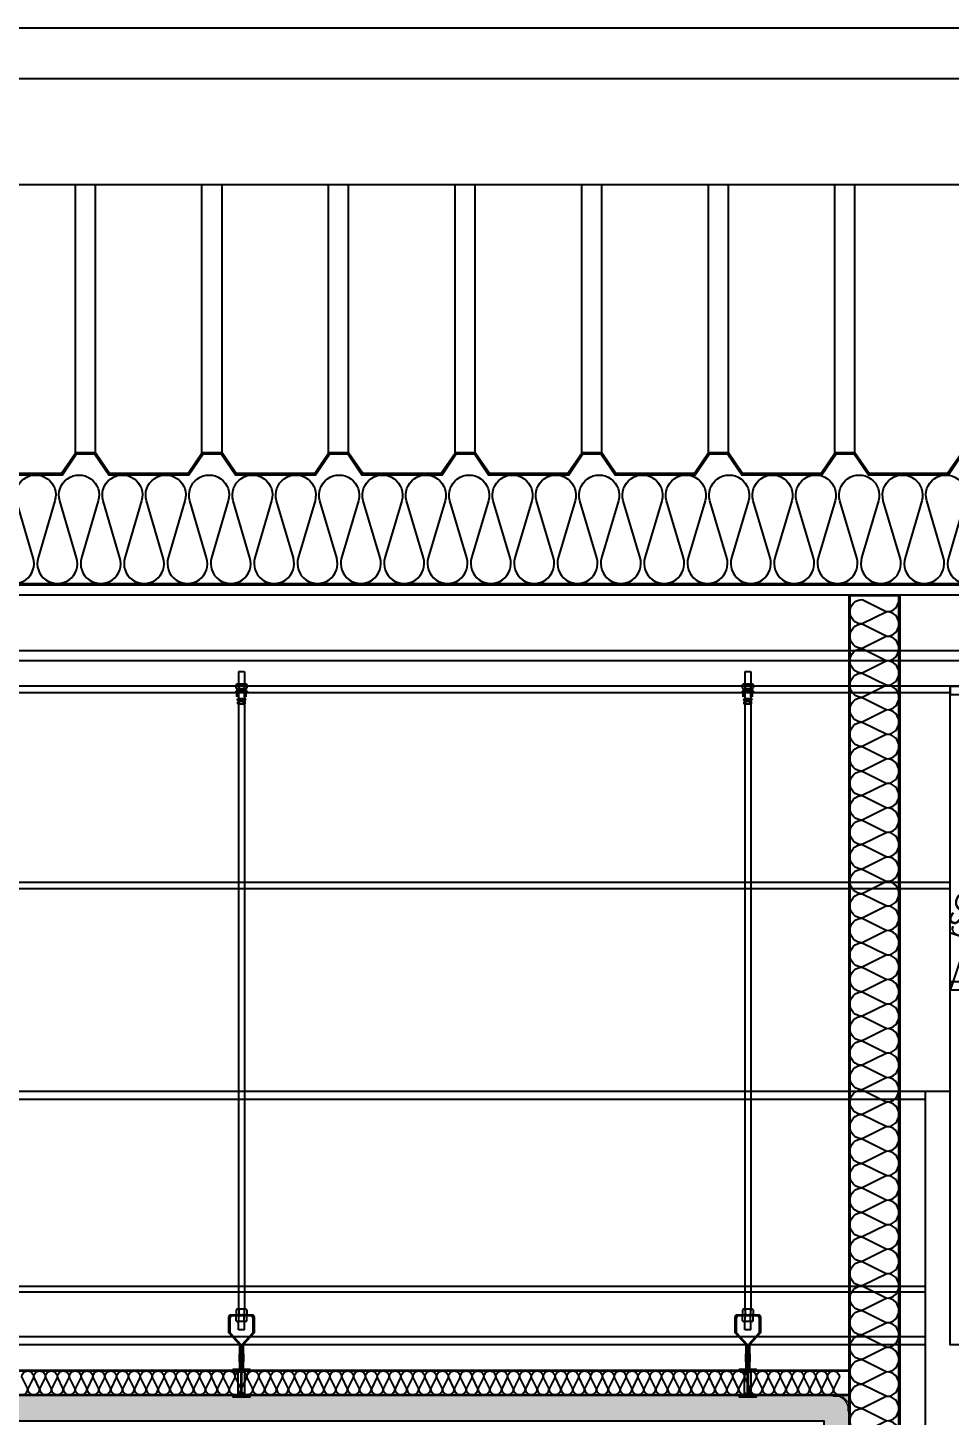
# Model space of a CAD drawing. Header units: millimetres. Extents: x 0 to 672800, y 0 to 118800.
# Drawn here: x 51328 to 53150, y 77354 to 80095 of the extents above; entities that cross this region are included whole.
import ezdxf
from ezdxf.enums import TextEntityAlignment as Align

# ---------------------------------------------------------------- set-up
doc = ezdxf.new("R2010")
doc.units = ezdxf.units.MM
doc.header["$LTSCALE"] = 200
doc.layers.get('DEFPOINTS').update_dxf_attribs({"color": 137})
for name, color, linetype in [('0-S-col', 4, 'Continuous'), ('09GIRDER', 2, 'Continuous'), ('7', 7, 'Continuous'), ('8', 8, 'Continuous'), ('AA-CEXM-SYST', 13, 'Continuous'), ('AA-WAXM-NORT', 4, 'Continuous'), ('AA-WAXM-SAND', 4, 'Continuous'), ('ELE-4', 4, 'Continuous'), ('ELE-8', 8, 'Continuous'), ('ELE-STL', 252, 'Continuous'), ('ELEV-3', 4, 'Continuous'), ('HAT-253', 253, 'Continuous'), ('HAT-INS', 252, 'Continuous'), ('Insul', 252, 'Continuous'), ('LADDER-6', 6, 'Continuous'), ('PANEL', 6, 'Continuous'), ('S-253', 252, 'Continuous'), ('SEC-PANEL', 6, 'Continuous')]:
    doc.layers.add(name, color=color, linetype=linetype)
doc.layers.add('1', color=1, linetype='Continuous', lineweight=5)
doc.styles.add('스타일1', font='malgun.ttf')

# ---------------------------------------------------------------- blocks, each defined once
blk = doc.blocks.new('*U313')
at = {"layer": 'HAT-INS'}
for points in [[(55, 0, 0.414214), (55.25, 0.25), (55, 0.75, -1), (55.5, 0.75), (55.25, 0.25, 0.414214), (55.5, 0)], [(55.5, 0, 0.414214), (55.75, 0.25), (55.5, 0.75, -1), (56, 0.75), (55.75, 0.25, 0.414214), (56, 0)], [(56, 0, 0.414214), (56.25, 0.25), (56, 0.75, -1), (56.5, 0.75), (56.25, 0.25, 0.414214), (56.5, 0)], [(56.5, 0, 0.414214), (56.75, 0.25), (56.5, 0.75, -1), (57, 0.75), (56.75, 0.25, 0.414214), (57, 0)], [(57, 0, 0.414214), (57.25, 0.25), (57, 0.75, -1), (57.5, 0.75), (57.25, 0.25, 0.414214), (57.5, 0)], [(57.5, 0, 0.414214), (57.75, 0.25), (57.5, 0.75, -1), (58, 0.75), (57.75, 0.25, 0.414214), (58, 0)], [(58, 0, 0.414214), (58.25, 0.25), (58, 0.75, -1), (58.5, 0.75), (58.25, 0.25, 0.414214), (58.5, 0)], [(58.5, 0, 0.414214), (58.75, 0.25), (58.5, 0.75, -1), (59, 0.75), (58.75, 0.25, 0.414214), (59, 0)], [(59, 0, 0.414214), (59.25, 0.25), (59, 0.75, -1), (59.5, 0.75), (59.25, 0.25, 0.414214), (59.5, 0)], [(59.5, 0, 0.414214), (59.75, 0.25), (59.5, 0.75, -1), (60, 0.75), (59.75, 0.25, 0.414214), (60, 0)], [(60, 0, 0.414214), (60.25, 0.25), (60, 0.75, -1), (60.5, 0.75), (60.25, 0.25, 0.414214), (60.5, 0)], [(60.5, 0, 0.414214), (60.75, 0.25), (60.5, 0.75, -1), (61, 0.75), (60.75, 0.25, 0.414214), (61, 0)], [(61, 0, 0.414214), (61.25, 0.25), (61, 0.75, -1), (61.5, 0.75), (61.25, 0.25, 0.414214), (61.5, 0)], [(61.5, 0, 0.414214), (61.75, 0.25), (61.5, 0.75, -1), (62, 0.75), (61.75, 0.25, 0.414214), (62, 0)], [(62, 0, 0.414214), (62.25, 0.25), (62, 0.75, -1), (62.5, 0.75), (62.25, 0.25, 0.414214), (62.5, 0)], [(62.5, 0, 0.414214), (62.75, 0.25), (62.5, 0.75, -1), (63, 0.75), (62.75, 0.25, 0.414214), (63, 0)], [(63, 0, 0.414214), (63.25, 0.25), (63, 0.75, -1), (63.5, 0.75), (63.25, 0.25, 0.414214), (63.5, 0)], [(63.5, 0, 0.414214), (63.75, 0.25), (63.5, 0.75, -1), (64, 0.75), (63.75, 0.25, 0.414214), (64, 0)], [(64, 0, 0.414214), (64.25, 0.25), (64, 0.75, -1), (64.5, 0.75), (64.25, 0.25, 0.414214), (64.5, 0)], [(64.5, 0, 0.414214), (64.75, 0.25), (64.5, 0.75, -1), (65, 0.75), (64.75, 0.25, 0.414214), (65, 0)], [(65, 0, 0.414214), (65.25, 0.25), (65, 0.75, -1), (65.5, 0.75), (65.25, 0.25, 0.414214), (65.5, 0)], [(65.5, 0, 0.414214), (65.75, 0.25), (65.5, 0.75, -1), (66, 0.75), (65.75, 0.25, 0.414214), (66, 0)], [(66, 0, 0.414214), (66.25, 0.25), (66, 0.75, -1), (66.5, 0.75), (66.25, 0.25, 0.414214), (66.5, 0)], [(66.5, 0, 0.414214), (66.75, 0.25), (66.5, 0.75, -1), (67, 0.75), (66.75, 0.25, 0.414214), (67, 0)], [(67, 0, 0.414214), (67.25, 0.25), (67, 0.75, -1), (67.5, 0.75), (67.25, 0.25, 0.414214), (67.5, 0)], [(67.5, 0, 0.414214), (67.75, 0.25), (67.5, 0.75, -1), (68, 0.75), (67.75, 0.25, 0.414214), (68, 0)], [(68, 0, 0.414214), (68.25, 0.25), (68, 0.75, -1), (68.5, 0.75), (68.25, 0.25, 0.414214), (68.5, 0)], [(68.5, 0, 0.414214), (68.75, 0.25), (68.5, 0.75, -1), (69, 0.75), (68.75, 0.25, 0.414214), (69, 0)], [(69, 0, 0.414214), (69.25, 0.25), (69, 0.75, -1), (69.5, 0.75), (69.25, 0.25, 0.414214), (69.5, 0)], [(69.5, 0, 0.414214), (69.75, 0.25), (69.5, 0.75, -1), (70, 0.75), (69.75, 0.25, 0.414214), (70, 0)], [(70, 0, 0.414214), (70.25, 0.25), (70, 0.75, -1), (70.5, 0.75), (70.25, 0.25, 0.414214), (70.5, 0)], [(70.5, 0, 0.414214), (70.75, 0.25), (70.5, 0.75, -1), (71, 0.75), (70.75, 0.25, 0.414214), (71, 0)], [(71, 0, 0.414214), (71.25, 0.25), (71, 0.75, -1), (71.5, 0.75), (71.25, 0.25, 0.414214), (71.5, 0)], [(71.5, 0, 0.414214), (71.75, 0.25), (71.5, 0.75, -1), (72, 0.75), (71.75, 0.25, 0.414214), (72, 0)]]:
    blk.add_lwpolyline(points, format="xyb", dxfattribs=at)
blk = doc.blocks.new('*U312')
at = {"layer": 'HAT-INS'}
for points in [[(221.5, 0, 0.414214), (221.75, 0.25), (221.5, 0.75, -1), (222, 0.75), (221.75, 0.25, 0.414214), (222, 0)], [(222, 0, 0.414214), (222.25, 0.25), (222, 0.75, -1), (222.5, 0.75), (222.25, 0.25, 0.414214), (222.5, 0)], [(222.5, 0, 0.414214), (222.75, 0.25), (222.5, 0.75, -1), (223, 0.75), (222.75, 0.25, 0.414214), (223, 0)], [(223, 0, 0.414214), (223.25, 0.25), (223, 0.75, -1), (223.5, 0.75), (223.25, 0.25, 0.414214), (223.5, 0)], [(223.5, 0, 0.414214), (223.75, 0.25), (223.5, 0.75, -1), (224, 0.75), (223.75, 0.25, 0.414214), (224, 0)], [(224, 0, 0.414214), (224.25, 0.25), (224, 0.75, -1), (224.5, 0.75), (224.25, 0.25, 0.414214), (224.5, 0)], [(224.5, 0, 0.414214), (224.75, 0.25), (224.5, 0.75, -1), (225, 0.75), (224.75, 0.25, 0.414214), (225, 0)], [(225, 0, 0.414214), (225.25, 0.25), (225, 0.75, -1), (225.5, 0.75), (225.25, 0.25, 0.414214), (225.5, 0)], [(225.5, 0, 0.414214), (225.75, 0.25), (225.5, 0.75, -1), (226, 0.75), (225.75, 0.25, 0.414214), (226, 0)], [(226, 0, 0.414214), (226.25, 0.25), (226, 0.75, -1), (226.5, 0.75), (226.25, 0.25, 0.414214), (226.5, 0)], [(226.5, 0, 0.414214), (226.75, 0.25), (226.5, 0.75, -1), (227, 0.75), (226.75, 0.25, 0.414214), (227, 0)], [(227, 0, 0.414214), (227.25, 0.25), (227, 0.75, -1), (227.5, 0.75), (227.25, 0.25, 0.414214), (227.5, 0)], [(227.5, 0, 0.414214), (227.75, 0.25), (227.5, 0.75, -1), (228, 0.75), (227.75, 0.25, 0.414214), (228, 0)], [(228, 0, 0.414214), (228.25, 0.25), (228, 0.75, -1), (228.5, 0.75), (228.25, 0.25, 0.414214), (228.5, 0)], [(228.5, 0, 0.414214), (228.75, 0.25), (228.5, 0.75, -1), (229, 0.75), (228.75, 0.25, 0.414214), (229, 0)], [(229, 0, 0.414214), (229.25, 0.25), (229, 0.75, -1), (229.5, 0.75), (229.25, 0.25, 0.414214), (229.5, 0)], [(229.5, 0, 0.414214), (229.75, 0.25), (229.5, 0.75, -1), (230, 0.75), (229.75, 0.25, 0.414214), (230, 0)], [(230, 0, 0.414214), (230.25, 0.25), (230, 0.75, -1), (230.5, 0.75), (230.25, 0.25, 0.414214), (230.5, 0)], [(230.5, 0, 0.414214), (230.75, 0.25), (230.5, 0.75, -1), (231, 0.75), (230.75, 0.25, 0.414214), (231, 0)], [(231, 0, 0.414214), (231.25, 0.25), (231, 0.75, -1), (231.5, 0.75), (231.25, 0.25, 0.414214), (231.5, 0)], [(231.5, 0, 0.414214), (231.75, 0.25), (231.5, 0.75, -1), (232, 0.75), (231.75, 0.25, 0.414214), (232, 0)], [(232, 0, 0.414214), (232.25, 0.25), (232, 0.75, -1), (232.5, 0.75), (232.25, 0.25, 0.414214), (232.5, 0)], [(232.5, 0, 0.414214), (232.75, 0.25), (232.5, 0.75, -1), (233, 0.75), (232.75, 0.25, 0.414214), (233, 0)], [(233, 0, 0.414214), (233.25, 0.25), (233, 0.75, -1), (233.5, 0.75), (233.25, 0.25, 0.414214), (233.5, 0)], [(233.5, 0, 0.414214), (233.75, 0.25), (233.5, 0.75, -1), (234, 0.75), (233.75, 0.25, 0.414214), (234, 0)], [(234, 0, 0.414214), (234.25, 0.25), (234, 0.75, -1), (234.5, 0.75), (234.25, 0.25, 0.414214), (234.5, 0)], [(234.5, 0, 0.414214), (234.75, 0.25), (234.5, 0.75, -1), (235, 0.75), (234.75, 0.25, 0.414214), (235, 0)], [(235, 0, 0.414214), (235.25, 0.25), (235, 0.75, -1), (235.5, 0.75), (235.25, 0.25, 0.414214), (235.5, 0)], [(235.5, 0, 0.414214), (235.75, 0.25), (235.5, 0.75, -1), (236, 0.75), (235.75, 0.25, 0.414214), (236, 0)], [(236, 0, 0.414214), (236.25, 0.25), (236, 0.75, -1), (236.5, 0.75), (236.25, 0.25, 0.414214), (236.5, 0)], [(236.5, 0, 0.414214), (236.75, 0.25), (236.5, 0.75, -1), (237, 0.75), (236.75, 0.25, 0.414214), (237, 0)], [(237, 0, 0.414214), (237.25, 0.25), (237, 0.75, -1), (237.5, 0.75), (237.25, 0.25, 0.414214), (237.5, 0)], [(237.5, 0, 0.414214), (237.75, 0.25), (237.5, 0.75, -1), (238, 0.75), (237.75, 0.25, 0.414214), (238, 0)], [(238, 0, 0.414214), (238.25, 0.25), (238, 0.75, -1), (238.5, 0.75), (238.25, 0.25, 0.414214), (238.5, 0)], [(238.5, 0, 0.414214), (238.75, 0.25), (238.5, 0.75, -1), (239, 0.75), (238.75, 0.25, 0.414214), (239, 0)], [(239, 0, 0.414214), (239.25, 0.25), (239, 0.75, -1), (239.5, 0.75), (239.25, 0.25, 0.414214), (239.5, 0)], [(239.5, 0, 0.414214), (239.75, 0.25), (239.5, 0.75, -1), (240, 0.75), (239.75, 0.25, 0.414214), (240, 0)], [(240, 0, 0.414214), (240.25, 0.25), (240, 0.75, -1), (240.5, 0.75), (240.25, 0.25, 0.414214), (240.5, 0)], [(240.5, 0, 0.414214), (240.75, 0.25), (240.5, 0.75, -1), (241, 0.75), (240.75, 0.25, 0.414214), (241, 0)], [(241, 0, 0.414214), (241.25, 0.25), (241, 0.75, -1), (241.5, 0.75), (241.25, 0.25, 0.414214), (241.5, 0)], [(241.5, 0, 0.414214), (241.75, 0.25), (241.5, 0.75, -1), (242, 0.75), (241.75, 0.25, 0.414214), (242, 0)], [(242, 0, 0.414214), (242.25, 0.25), (242, 0.75, -1), (242.5, 0.75), (242.25, 0.25, 0.414214), (242.5, 0)], [(242.5, 0, 0.414214), (242.75, 0.25), (242.5, 0.75, -1), (243, 0.75), (242.75, 0.25, 0.414214), (243, 0)], [(243, 0, 0.414214), (243.25, 0.25), (243, 0.75, -1), (243.5, 0.75), (243.25, 0.25, 0.414214), (243.5, 0)], [(243.5, 0, 0.414214), (243.75, 0.25), (243.5, 0.75, -1), (244, 0.75), (243.75, 0.25, 0.414214), (244, 0)], [(244, 0, 0.414214), (244.25, 0.25), (244, 0.75, -1), (244.5, 0.75), (244.25, 0.25, 0.414214), (244.5, 0)], [(244.5, 0, 0.414214), (244.75, 0.25), (244.5, 0.75, -1), (245, 0.75), (244.75, 0.25, 0.414214), (245, 0)], [(245, 0, 0.414214), (245.25, 0.25), (245, 0.75, -1), (245.5, 0.75), (245.25, 0.25, 0.414214), (245.5, 0)], [(245.5, 0, 0.414214), (245.75, 0.25), (245.5, 0.75, -1), (246, 0.75), (245.75, 0.25, 0.414214), (246, 0)], [(246, 0, 0.414214), (246.25, 0.25), (246, 0.75, -1), (246.5, 0.75), (246.25, 0.25, 0.414214), (246.5, 0)], [(246.5, 0, 0.414214), (246.75, 0.25), (246.5, 0.75, -1), (247, 0.75), (246.75, 0.25, 0.414214), (247, 0)], [(247, 0, 0.414214), (247.25, 0.25), (247, 0.75, -1), (247.5, 0.75), (247.25, 0.25, 0.414214), (247.5, 0)], [(247.5, 0, 0.414214), (247.75, 0.25), (247.5, 0.75, -1), (248, 0.75), (247.75, 0.25, 0.414214), (248, 0)], [(248, 0, 0.414214), (248.25, 0.25), (248, 0.75, -1), (248.5, 0.75), (248.25, 0.25, 0.414214), (248.5, 0)], [(248.5, 0, 0.414214), (248.75, 0.25), (248.5, 0.75, -1), (249, 0.75), (248.75, 0.25, 0.414214), (249, 0)], [(249, 0, 0.414214), (249.25, 0.25), (249, 0.75, -1), (249.5, 0.75), (249.25, 0.25, 0.414214), (249.5, 0)], [(249.5, 0, 0.414214), (249.75, 0.25), (249.5, 0.75, -1), (250, 0.75), (249.75, 0.25, 0.414214), (250, 0)], [(250, 0, 0.414214), (250.25, 0.25), (250, 0.75, -1), (250.5, 0.75), (250.25, 0.25, 0.414214), (250.5, 0)], [(250.5, 0, 0.414214), (250.75, 0.25), (250.5, 0.75, -1), (251, 0.75), (250.75, 0.25, 0.414214), (251, 0)], [(251, 0, 0.414214), (251.25, 0.25), (251, 0.75, -1), (251.5, 0.75), (251.25, 0.25, 0.414214), (251.5, 0)], [(251.5, 0, 0.414214), (251.75, 0.25), (251.5, 0.75, -1), (252, 0.75), (251.75, 0.25, 0.414214), (252, 0)], [(252, 0, 0.414214), (252.25, 0.25), (252, 0.75, -1), (252.5, 0.75), (252.25, 0.25, 0.414214), (252.5, 0)], [(252.5, 0, 0.414214), (252.75, 0.25), (252.5, 0.75, -1), (253, 0.75), (252.75, 0.25, 0.414214), (253, 0)], [(253, 0, 0.414214), (253.25, 0.25), (253, 0.75, -1), (253.5, 0.75), (253.25, 0.25, 0.414214), (253.5, 0)], [(253.5, 0, 0.414214), (253.75, 0.25), (253.5, 0.75, -1), (254, 0.75), (253.75, 0.25, 0.414214), (254, 0)], [(254, 0, 0.414214), (254.25, 0.25), (254, 0.75, -1), (254.5, 0.75), (254.25, 0.25, 0.414214), (254.5, 0)], [(254.5, 0, 0.414214), (254.75, 0.25), (254.5, 0.75, -1), (255, 0.75), (254.75, 0.25, 0.414214), (255, 0)], [(255, 0, 0.414214), (255.25, 0.25), (255, 0.75, -1), (255.5, 0.75), (255.25, 0.25, 0.414214), (255.5, 0)], [(255.5, 0, 0.414214), (255.75, 0.25), (255.5, 0.75, -1), (256, 0.75), (255.75, 0.25, 0.414214), (256, 0)]]:
    blk.add_lwpolyline(points, format="xyb", dxfattribs=at)
blk = doc.blocks.new('STUD-A1')
at = {"layer": 'ELE-8'}
for p, q in [((4834.7, 150), (54635.1, 150)), ((4834.7, 0), (54635.1, 0))]:
    blk.add_line(p, q, dxfattribs=at)
at = {"layer": 'ELE-8', "color": 251}
for p, q in [((4834.7, 130), (54629.7, 130)), ((4834.7, 20), (54629.7, 20))]:
    blk.add_line(p, q, dxfattribs=at)
blk = doc.blocks.new('PANEL-ES')
at = {"layer": '8'}
for p, q in [((10000, 0), (10000, 529)), ((10039.6, 0), (10039.6, 529)), ((10250, 0), (10250, 529)), ((10289.6, 0), (10289.6, 529)), ((10500, 0), (10500, 529)), ((10539.6, 0), (10539.6, 529)), ((10750, 0), (10750, 529)), ((10789.6, 0), (10789.6, 529)), ((11000, 0), (11000, 529)), ((11039.6, 0), (11039.6, 529)), ((11250, 0), (11250, 529)), ((11289.6, 0), (11289.6, 529)), ((11500, 0), (11500, 529)), ((11539.6, 0), (11539.6, 529))]:
    blk.add_line(p, q, dxfattribs=at)
blk = doc.blocks.new('sefa ws')
at = {"layer": 'Insul'}
blk.add_lwpolyline([(31525.4, 45001.1, 1.337394), (31601.4, 45001.1), (31568.2, 45113.6, -1.337394), (31644.2, 45113.6), (31611, 45001.1, 1.337394), (31687, 45001.1), (31653.8, 45113.6, -1.337394), (31729.8, 45113.6), (31696.6, 45001.1, 1.337394), (31772.6, 45001.1), (31739.4, 45113.6, -1.337394), (31815.4, 45113.6), (31782.2, 45001.1, 1.337394), (31858.2, 45001.1), (31825, 45113.6, -1.337394), (31901, 45113.6), (31867.8, 45001.1, 1.337394), (31943.8, 45001.1), (31910.6, 45113.6, -1.337394), (31986.6, 45113.6), (31953.4, 45001.1, 1.337394), (32029.4, 45001.1), (31996.2, 45113.6, -1.337394), (32072.2, 45113.6), (32039, 45001.1, 1.337394), (32115, 45001.1), (32081.8, 45113.6, -1.337394), (32157.8, 45113.6), (32124.6, 45001.1, 1.337394), (32200.6, 45001.1), (32167.4, 45113.6, -1.337394), (32243.4, 45113.6), (32210.2, 45001.1, 1.337394), (32286.2, 45001.1), (32253, 45113.6, -1.337394), (32329, 45113.6), (32295.8, 45001.1, 1.337394), (32371.8, 45001.1), (32338.6, 45113.6, -1.337394), (32414.6, 45113.6), (32381.4, 45001.1, 1.337394), (32457.4, 45001.1), (32424.2, 45113.6, -1.337394), (32500.2, 45113.6), (32467, 45001.1, 1.337394), (32543, 45001.1), (32509.8, 45113.6, -1.337394), (32585.8, 45113.6), (32552.6, 45001.1, 1.337394), (32628.6, 45001.1), (32595.4, 45113.6, -1.337394), (32671.4, 45113.6), (32638.2, 45001.1, 1.337394), (32714.2, 45001.1), (32681, 45113.6, -1.337394), (32757, 45113.6), (32723.8, 45001.1, 1.337394), (32799.8, 45001.1), (32766.6, 45113.6, -1.337394), (32842.6, 45113.6), (32809.4, 45001.1, 1.337394), (32885.4, 45001.1), (32852.2, 45113.6, -1.337394), (32928.2, 45113.6), (32895, 45001.1, 1.337394), (32971, 45001.1), (32937.8, 45113.6, -1.337394), (33013.8, 45113.6), (32980.6, 45001.1, 1.337394), (33056.6, 45001.1), (33023.4, 45113.6, -1.337394), (33099.4, 45113.6), (33066.2, 45001.1, 1.337394), (33142.2, 45001.1), (33109, 45113.6, -1.337394), (33185, 45113.6), (33151.8, 45001.1, 1.337394), (33227.8, 45001.1), (33194.6, 45113.6, -1.337394), (33270.6, 45113.6), (33237.4, 45001.1, 1.337394), (33313.4, 45001.1), (33280.2, 45113.6, -1.337394), (33356.2, 45113.6), (33323, 45001.1, 1.337394), (33399, 45001.1), (33365.8, 45113.6, -1.337394), (33441.8, 45113.6), (33408.6, 45001.1, 1.337394), (33484.6, 45001.1)], format="xyb", dxfattribs=at)
at = {"layer": 'SEC-PANEL'}
for p, q in [((21562.3, 44950.4), (71212.6, 44950.4)), ((21562.3, 44947.4), (71212.6, 44947.4))]:
    blk.add_line(p, q, dxfattribs=at)
for points in [[(33435.2, 45208.4), (33407.2, 45167.4), (33252.2, 45167.4), (33224.2, 45208.4), (33185.2, 45208.4), (33157.2, 45167.4), (33002.2, 45167.4), (32974.2, 45208.4), (32935.2, 45208.4), (32907.2, 45167.4), (32752.2, 45167.4), (32724.2, 45208.4), (32685.2, 45208.4), (32657.2, 45167.4), (32502.2, 45167.4), (32474.2, 45208.4), (32435.2, 45208.4), (32407.2, 45167.4), (32252.2, 45167.4), (32224.2, 45208.4), (32185.2, 45208.4), (32157.2, 45167.4), (32002.2, 45167.4), (31974.2, 45208.4), (31935.2, 45208.4), (31907.2, 45167.4), (31752.2, 45167.4), (31724.2, 45208.4), (31685.2, 45208.4), (31657.2, 45167.4), (31502.2, 45167.4)], [(33436.8, 45205.4), (33408.8, 45164.4), (33250.6, 45164.4), (33222.6, 45205.4), (33186.8, 45205.4), (33158.8, 45164.4), (33000.6, 45164.4), (32972.6, 45205.4), (32936.8, 45205.4), (32908.8, 45164.4), (32750.6, 45164.4), (32722.6, 45205.4), (32686.8, 45205.4), (32658.8, 45164.4), (32500.6, 45164.4), (32472.6, 45205.4), (32436.8, 45205.4), (32408.8, 45164.4), (32250.6, 45164.4), (32222.6, 45205.4), (32186.8, 45205.4), (32158.8, 45164.4), (32000.6, 45164.4), (31972.6, 45205.4), (31936.8, 45205.4), (31908.8, 45164.4), (31750.6, 45164.4), (31722.6, 45205.4), (31686.8, 45205.4), (31658.8, 45164.4), (31500.6, 45164.4)]]:
    blk.add_lwpolyline(points, dxfattribs=at)
blk = doc.blocks.new('AL2')
at = {"layer": '1'}
blk.add_lwpolyline([(-5.8, 52.5), (-5.8, 39.2, -0.150786), (-17.6, 17.6, -0.150786), (-39.2, 5.8), (-52.5, 5.8, 0.414214), (-55.8, 2.5), (-27.9, 2.5), (-2.5, 27.9), (-2.5, 55.8, 0.414214)], format="xyb", close=True, dxfattribs=at)
blk = doc.blocks.new('SG-rSG11A')
at = {"layer": '09GIRDER', "flags": 128}
blk.add_lwpolyline([(-100, -600), (-100, -583), (-27.5, -583, 0.414214), (-5.5, -561), (-5.5, -39, 0.414214), (-27.5, -17), (-100, -17), (-100, 0), (100, 0), (100, -17), (27.5, -17, 0.414214), (5.5, -39), (5.5, -561, 0.414214), (27.5, -583), (100, -583), (100, -600)], format="xyb", close=True, dxfattribs=at)
at = {"layer": 'DEFPOINTS'}
blk.add_line((-100, -600), (100, 0), dxfattribs=at)
at = {"layer": 'DEFPOINTS', "style": '스타일1'}
for s, height, p in [('H-600X200X11X17', 30, (29.7, -320.8)), ('rSG11A', 40, (-64.7, -409.9, 0))]:
    blk.add_text(s, height=height, rotation=71.5651, dxfattribs=at).set_placement(p, align=Align.MIDDLE_CENTER)

msp = doc.modelspace()

# ---------------------------------------------------------------- hatches: boundary and pattern name
at = {"layer": 'HAT-253'}
h = msp.add_hatch(dxfattribs=at)
h.set_pattern_fill('ANSI38', color=256, scale=5)
h.set_pattern_definition([(45, (3e-10, -34803.98), (-11.2253202, 11.2253202), []), (135, (3e-10, -34803.98), (-33.6759605, 11.2253202), [39.6875, -23.8125])])
h.paths.add_polyline_path([(40950, 71994.9), (41000, 71994.9), (41000, 77344.9), (52900, 77344.9), (52900, 71994.9), (52950, 71994.9), (52950, 77394.9), (40950, 77394.9)])

# ---------------------------------------------------------------- linework, layer by layer
at = {"layer": '0-S-col', "color": 8}
msp.add_lwpolyline([(53149.5, 77994.9), (53100, 77994.9), (53100, 71994.9), (53400, 71994.9), (53400, 77994.9), (53350.5, 77994.9)], dxfattribs=at)
at = {"layer": '7'}
msp.add_line((90815, 79784.9), (41350, 79784.9), dxfattribs=at)
at = {"layer": '8'}
for p, q in [((40785, 80094.9), (90885, 80094.9)), ((41395, 79994.9), (90815, 79994.9))]:
    msp.add_line(p, q, dxfattribs=at)
at = {"layer": 'AA-CEXM-SYST'}
for p, q in [((51744.6, 78824.3), (51744, 78823.7)), ((51744, 78823.7), (51744, 77562.9)), ((51744, 78823.7), (51744, 78799.7)), ((51744.6, 78824.3), (51755.4, 78824.3)), ((51755.4, 78824.3), (51756, 78823.7)), ((51756, 78823.7), (51756, 77562.9)), ((51756, 78823.7), (51756, 78799.7)), ((52744.6, 78824.3), (52744, 78823.7)), ((52744, 78823.7), (52744, 77562.9)), ((52744, 78823.7), (52744, 78799.7)), ((52744.6, 78824.3), (52755.4, 78824.3)), ((52755.4, 78824.3), (52756, 78823.7)), ((52756, 78823.7), (52756, 77562.9)), ((52756, 78823.7), (52756, 78799.7)), ((51761.3, 78785.4), (51738.8, 78785.4)), ((51738.8, 78785.4), (51738.8, 78784.3)), ((51761.3, 78784.3), (51738.8, 78784.3)), ((51741.4, 78799.7), (51739.6, 78798.7)), ((51739.6, 78791), (51739.6, 78798.7)), ((51741.4, 78789.9), (51739.6, 78791)), ((51740.6, 78788.8), (51750, 78789.9)), ((51740.6, 78786.6), (51759.4, 78788.8)), ((51740.6, 78788.8), (51740.6, 78786.6)), ((51750, 78786.6), (51740.6, 78786.6)), ((51741, 78774.4), (51741, 78784.3)), ((51741.4, 78799.7), (51758.6, 78799.7)), ((51758.6, 78789.9), (51741.4, 78789.9)), ((51743, 78799.7), (51744.8, 78798.7)), ((51743, 78789.9), (51744.8, 78791)), ((51744, 78774.4), (51744, 78784.3)), ((51746.5, 78799.7), (51744.8, 78798.7)), ((51744.8, 78798.7), (51744.8, 78791)), ((51746.5, 78789.9), (51744.8, 78791)), ((51750, 78789.9), (51750, 78785.4)), ((51759.4, 78788.8), (51750, 78788.8)), ((51759.4, 78786.6), (51750, 78785.4)), ((51753.5, 78799.7), (51755.3, 78798.7)), ((51753.5, 78789.9), (51755.3, 78791)), ((51757, 78799.7), (51755.3, 78798.7)), ((51755.3, 78798.7), (51755.3, 78791)), ((51757, 78789.9), (51755.3, 78791)), ((51756, 78774.4), (51756, 78784.3)), ((51758.6, 78799.7), (51760.4, 78798.7)), ((51758.6, 78789.9), (51760.4, 78791)), ((51759, 78774.4), (51759, 78784.3)), ((51759.4, 78788.8), (51759.4, 78786.6)), ((51760.4, 78798.7), (51760.4, 78791)), ((51761.3, 78785.4), (51761.3, 78784.3)), ((52761.3, 78785.4), (52738.8, 78785.4)), ((52738.8, 78785.4), (52738.8, 78784.3)), ((52761.3, 78784.3), (52738.8, 78784.3)), ((52741.4, 78799.7), (52739.6, 78798.7)), ((52739.6, 78791), (52739.6, 78798.7)), ((52741.4, 78789.9), (52739.6, 78791)), ((52740.6, 78788.8), (52750, 78789.9)), ((52740.6, 78786.6), (52759.4, 78788.8)), ((52740.6, 78788.8), (52740.6, 78786.6)), ((52750, 78786.6), (52740.6, 78786.6)), ((52741, 78774.4), (52741, 78784.3)), ((52741.4, 78799.7), (52758.6, 78799.7)), ((52758.6, 78789.9), (52741.4, 78789.9)), ((52743, 78799.7), (52744.8, 78798.7)), ((52743, 78789.9), (52744.8, 78791)), ((52744, 78774.4), (52744, 78784.3)), ((52746.5, 78799.7), (52744.8, 78798.7)), ((52744.8, 78798.7), (52744.8, 78791)), ((52746.5, 78789.9), (52744.8, 78791)), ((52750, 78789.9), (52750, 78785.4)), ((52759.4, 78788.8), (52750, 78788.8)), ((52759.4, 78786.6), (52750, 78785.4)), ((52753.5, 78799.7), (52755.3, 78798.7)), ((52753.5, 78789.9), (52755.3, 78791)), ((52757, 78799.7), (52755.3, 78798.7)), ((52755.3, 78798.7), (52755.3, 78791)), ((52757, 78789.9), (52755.3, 78791)), ((52756, 78774.4), (52756, 78784.3)), ((52758.6, 78799.7), (52760.4, 78798.7)), ((52758.6, 78789.9), (52760.4, 78791)), ((52759, 78774.4), (52759, 78784.3)), ((52759.4, 78788.8), (52759.4, 78786.6)), ((52760.4, 78798.7), (52760.4, 78791)), ((52761.3, 78785.4), (52761.3, 78784.3)), ((51741.8, 78768.9), (51741.8, 78769.9)), ((51758.6, 78769.9), (51741.8, 78769.9)), ((51758.6, 78768.9), (51741.8, 78768.9)), ((51743.5, 78764.9), (51742.5, 78764.4)), ((51742.5, 78760.5), (51742.5, 78764.4)), ((51743.5, 78759.9), (51742.5, 78760.5)), ((51743, 78767.9), (51757, 78765.9)), ((51750, 78767.9), (51743, 78767.9)), ((51743, 78765.9), (51743, 78767.9)), ((51743, 78765.9), (51750, 78764.9)), ((51756.5, 78764.9), (51743.5, 78764.9)), ((51756.5, 78759.9), (51743.5, 78759.9)), ((51745.3, 78764.9), (51746.3, 78764.4)), ((51745.3, 78759.9), (51746.3, 78760.5)), ((51747.3, 78764.9), (51746.3, 78764.4)), ((51746.3, 78760.5), (51746.3, 78764.4)), ((51747.3, 78759.9), (51746.3, 78760.5)), ((51757, 78767.9), (51750, 78768.9)), ((51750, 78764.9), (51750, 78768.9)), ((51757, 78765.9), (51750, 78765.9)), ((51752.8, 78764.9), (51753.8, 78764.4)), ((51752.8, 78759.9), (51753.8, 78760.5)), ((51754.8, 78764.9), (51753.8, 78764.4)), ((51753.8, 78760.5), (51753.8, 78764.4)), ((51754.8, 78759.9), (51753.8, 78760.5)), ((51756.5, 78764.9), (51757.5, 78764.4)), ((51756.5, 78759.9), (51757.5, 78760.5)), ((51757, 78765.9), (51757, 78767.9)), ((51757.5, 78760.5), (51757.5, 78764.4)), ((51758.6, 78768.9), (51758.6, 78769.9)), ((52741.8, 78768.9), (52741.8, 78769.9)), ((52758.6, 78769.9), (52741.8, 78769.9)), ((52758.6, 78768.9), (52741.8, 78768.9)), ((52743.5, 78764.9), (52742.5, 78764.4)), ((52742.5, 78760.5), (52742.5, 78764.4)), ((52743.5, 78759.9), (52742.5, 78760.5)), ((52743, 78767.9), (52757, 78765.9)), ((52750, 78767.9), (52743, 78767.9)), ((52743, 78765.9), (52743, 78767.9)), ((52743, 78765.9), (52750, 78764.9)), ((52756.5, 78764.9), (52743.5, 78764.9)), ((52756.5, 78759.9), (52743.5, 78759.9)), ((52745.3, 78764.9), (52746.3, 78764.4)), ((52745.3, 78759.9), (52746.3, 78760.5)), ((52747.3, 78764.9), (52746.3, 78764.4)), ((52746.3, 78760.5), (52746.3, 78764.4)), ((52747.3, 78759.9), (52746.3, 78760.5)), ((52757, 78767.9), (52750, 78768.9)), ((52750, 78764.9), (52750, 78768.9)), ((52757, 78765.9), (52750, 78765.9)), ((52752.8, 78764.9), (52753.8, 78764.4)), ((52752.8, 78759.9), (52753.8, 78760.5)), ((52754.8, 78764.9), (52753.8, 78764.4)), ((52753.8, 78760.5), (52753.8, 78764.4)), ((52754.8, 78759.9), (52753.8, 78760.5)), ((52756.5, 78764.9), (52757.5, 78764.4)), ((52756.5, 78759.9), (52757.5, 78760.5)), ((52757, 78765.9), (52757, 78767.9)), ((52757.5, 78760.5), (52757.5, 78764.4)), ((52758.6, 78768.9), (52758.6, 78769.9)), ((51739.3, 77564.2), (51739.3, 77555.4)), ((51739.3, 77542.2), (51739.3, 77551)), ((51757.7, 77565.4), (51742.3, 77565.4)), ((51744.7, 77564.2), (51744.7, 77555.4)), ((51744.7, 77542.2), (51744.7, 77551)), ((51755.3, 77564.2), (51755.3, 77555.4)), ((51755.3, 77542.2), (51755.3, 77551)), ((51760.7, 77564.2), (51760.7, 77555.4)), ((51760.7, 77542.2), (51760.7, 77551)), ((52739.3, 77564.2), (52739.3, 77555.4)), ((52739.3, 77542.2), (52739.3, 77551)), ((52757.7, 77565.4), (52742.3, 77565.4)), ((52744.7, 77564.2), (52744.7, 77555.4)), ((52744.7, 77542.2), (52744.7, 77551)), ((52755.3, 77564.2), (52755.3, 77555.4)), ((52755.3, 77542.2), (52755.3, 77551)), ((52760.7, 77564.2), (52760.7, 77555.4)), ((52760.7, 77542.2), (52760.7, 77551)), ((51757.7, 77541), (51742.3, 77541)), ((51744, 77524.4), (51744, 77541)), ((51756, 77524.4), (51744, 77524.4)), ((51756, 77524.4), (51756, 77541)), ((52757.7, 77541), (52742.3, 77541)), ((52744, 77524.4), (52744, 77541)), ((52756, 77524.4), (52744, 77524.4)), ((52756, 77524.4), (52756, 77541)), ((51736.6, 77439.4), (51735.9, 77445.9)), ((51736.6, 77445.9), (51736.5, 77446.7)), ((51736.7, 77446.7), (51736.6, 77445.9)), ((51736.6, 77439.4), (51737.3, 77445.9)), ((51763.4, 77439.4), (51762.7, 77445.9)), ((51763.3, 77446.7), (51763.4, 77445.9)), ((51763.4, 77445.9), (51763.5, 77446.7)), ((51763.4, 77439.4), (51764.1, 77445.9)), ((52736.6, 77439.4), (52735.9, 77445.9)), ((52736.6, 77445.9), (52736.5, 77446.7)), ((52736.7, 77446.7), (52736.6, 77445.9)), ((52736.6, 77439.4), (52737.3, 77445.9)), ((52763.4, 77439.4), (52762.7, 77445.9)), ((52763.3, 77446.7), (52763.4, 77445.9)), ((52763.4, 77445.9), (52763.5, 77446.7)), ((52763.4, 77439.4), (52764.1, 77445.9))]:
    msp.add_line(p, q, dxfattribs=at)
for points in [[(51748.8, 77460.4, -0.094176), (51748.9, 77459.7), (51748.9, 77441.2), (51746.9, 77441.2), (51746.9, 77458.8, 0.094176), (51746.8, 77459.6), (51745.8, 77461.9), (51745.8, 77476.5), (51746.9, 77479.2), (51746.9, 77494, 0.186703), (51746.6, 77494.7), (51725.8, 77517.6, -0.186703), (51725, 77519.6), (51725, 77549.2, -0.414214), (51730, 77554.2), (51770, 77554.2, -0.414214), (51775, 77549.2), (51775, 77519.6, -0.186703), (51774.2, 77517.6), (51753.4, 77494.7, 0.186703), (51753.1, 77494), (51753.1, 77479.6, 0.094176), (51753.2, 77478.9), (51754.2, 77476.5), (51754.2, 77461.9), (51753.2, 77459.6, 0.094176), (51753.1, 77458.8), (51753.1, 77441.2), (51751.1, 77441.2), (51751.1, 77459.7, -0.094176), (51751.2, 77460.4), (51752.2, 77462.8), (51752.2, 77475.7), (51751.2, 77478, -0.094176), (51751.1, 77478.7), (51751.1, 77494.8, -0.186703), (51751.4, 77495.4), (51772.2, 77518.4, 0.186703), (51773, 77520.4), (51773, 77547.2, 0.414214), (51768, 77552.2), (51732, 77552.2, 0.414214), (51727, 77547.2), (51727, 77520.4, 0.186703), (51727.8, 77518.4), (51748.6, 77495.4, -0.186703), (51748.9, 77494.8), (51748.9, 77478.4), (51747.8, 77475.7), (51747.8, 77462.8)], [(52748.8, 77460.4, -0.094176), (52748.9, 77459.7), (52748.9, 77441.2), (52746.9, 77441.2), (52746.9, 77458.8, 0.094176), (52746.8, 77459.6), (52745.8, 77461.9), (52745.8, 77476.5), (52746.9, 77479.2), (52746.9, 77494, 0.186703), (52746.6, 77494.7), (52725.8, 77517.6, -0.186703), (52725, 77519.6), (52725, 77549.2, -0.414214), (52730, 77554.2), (52770, 77554.2, -0.414214), (52775, 77549.2), (52775, 77519.6, -0.186703), (52774.2, 77517.6), (52753.4, 77494.7, 0.186703), (52753.1, 77494), (52753.1, 77479.6, 0.094176), (52753.2, 77478.9), (52754.2, 77476.5), (52754.2, 77461.9), (52753.2, 77459.6, 0.094176), (52753.1, 77458.8), (52753.1, 77441.2), (52751.1, 77441.2), (52751.1, 77459.7, -0.094176), (52751.2, 77460.4), (52752.2, 77462.8), (52752.2, 77475.7), (52751.2, 77478, -0.094176), (52751.1, 77478.7), (52751.1, 77494.8, -0.186703), (52751.4, 77495.4), (52772.2, 77518.4, 0.186703), (52773, 77520.4), (52773, 77547.2, 0.414214), (52768, 77552.2), (52732, 77552.2, 0.414214), (52727, 77547.2), (52727, 77520.4, 0.186703), (52727.8, 77518.4), (52748.6, 77495.4, -0.186703), (52748.9, 77494.8), (52748.9, 77478.4), (52747.8, 77475.7), (52747.8, 77462.8)], [(51749, 77445.9), (51733.3, 77445.9, 0.414214), (51733, 77445.6), (51733, 77445.2, 0.414214), (51733.3, 77444.9), (51749, 77444.9), (51749, 77398.8), (51746.5, 77398.8, 0.414214), (51746, 77398.3), (51746, 77394), (51733.3, 77394, 0.414214), (51733, 77393.7), (51733, 77392.3, 0.414214), (51733.3, 77392), (51766.7, 77392, 0.414214), (51767, 77392.3), (51767, 77393.7, 0.414214), (51766.7, 77394), (51754, 77394), (51754, 77398.3, 0.414214), (51753.5, 77398.8), (51751, 77398.8), (51751, 77444.9), (51766.7, 77444.9, 0.414214), (51767, 77445.2), (51767, 77445.6, 0.414214), (51766.7, 77445.9), (51751, 77445.9), (51751, 77461.6), (51751.9, 77462.6, 0.199186), (51752, 77462.8), (51752, 77475.6), (51748, 77475.6), (51748, 77462.8, 0.199186), (51748.1, 77462.6), (51749, 77461.6)], [(52749, 77445.9), (52733.3, 77445.9, 0.414214), (52733, 77445.6), (52733, 77445.2, 0.414214), (52733.3, 77444.9), (52749, 77444.9), (52749, 77398.8), (52746.5, 77398.8, 0.414214), (52746, 77398.3), (52746, 77394), (52733.3, 77394, 0.414214), (52733, 77393.7), (52733, 77392.3, 0.414214), (52733.3, 77392), (52766.7, 77392, 0.414214), (52767, 77392.3), (52767, 77393.7, 0.414214), (52766.7, 77394), (52754, 77394), (52754, 77398.3, 0.414214), (52753.5, 77398.8), (52751, 77398.8), (52751, 77444.9), (52766.7, 77444.9, 0.414214), (52767, 77445.2), (52767, 77445.6, 0.414214), (52766.7, 77445.9), (52751, 77445.9), (52751, 77461.6), (52751.9, 77462.6, 0.199186), (52752, 77462.8), (52752, 77475.6), (52748, 77475.6), (52748, 77462.8, 0.199186), (52748.1, 77462.6), (52749, 77461.6)]]:
    msp.add_lwpolyline(points, format="xyb", close=True, dxfattribs=at)
for centre, radius, start, end in [((51742, 77561.9), 3.56, 41.5445, 138.4555), ((51742, 77557.8), 3.56, 221.5445, 318.4555), ((51742, 77548.7), 3.56, 41.5445, 138.4555), ((51750, 77553), 12.5, 64.6389, 115.3611), ((51750, 77566.7), 12.5, 244.6369, 295.3631), ((51750, 77539.8), 12.5, 64.6369, 115.3631), ((51758, 77561.9), 3.56, 41.543, 138.457), ((51758, 77557.8), 3.56, 221.543, 318.457), ((51758, 77548.7), 3.56, 41.543, 138.457), ((52742, 77561.9), 3.56, 41.5445, 138.4555), ((52742, 77557.8), 3.56, 221.5445, 318.4555), ((52742, 77548.7), 3.56, 41.5445, 138.4555), ((52750, 77553), 12.5, 64.6389, 115.3611), ((52750, 77566.7), 12.5, 244.6369, 295.3631), ((52750, 77539.8), 12.5, 64.6369, 115.3631), ((52758, 77561.9), 3.56, 41.543, 138.457), ((52758, 77557.8), 3.56, 221.543, 318.457), ((52758, 77548.7), 3.56, 41.543, 138.457), ((51742, 77544.6), 3.56, 221.5445, 318.4555), ((51750, 77553.5), 12.5, 244.6389, 295.3611), ((51758, 77544.6), 3.56, 221.543, 318.457), ((52742, 77544.6), 3.56, 221.5445, 318.4555), ((52750, 77553.5), 12.5, 244.6389, 295.3611), ((52758, 77544.6), 3.56, 221.543, 318.457), ((51736.6, 77444.3), 2.4, 93.0389, 136.928), ((51736.6, 77444.3), 2.4, 43.072, 86.9611), ((51763.4, 77444.3), 2.4, 93.0389, 136.928), ((51763.4, 77444.3), 2.4, 43.072, 86.9611), ((52736.6, 77444.3), 2.4, 93.0389, 136.928), ((52736.6, 77444.3), 2.4, 43.072, 86.9611), ((52763.4, 77444.3), 2.4, 93.0389, 136.928), ((52763.4, 77444.3), 2.4, 43.072, 86.9611)]:
    msp.add_arc(centre, radius, start, end, dxfattribs=at)
at = {"layer": 'AA-WAXM-NORT'}
for p, q in [((40950, 77444.9), (52950, 77444.9)), ((51743.7, 77394.9), (51743.7, 77444.9)), ((51756.3, 77394.9), (51756.3, 77444.9)), ((52743.7, 77394.9), (52743.7, 77444.9)), ((52756.3, 77394.9), (52756.3, 77444.9)), ((52950, 77394.9), (52950, 77444.9))]:
    msp.add_line(p, q, dxfattribs=at)
at = {"layer": 'AA-WAXM-SAND'}
msp.add_line((52950, 77394.9), (40950, 77394.9), dxfattribs=at)
at = {"layer": 'ELE-4'}
msp.add_lwpolyline([(53050, 71994.9), (52950, 71994.9), (52950, 78974.9), (53050, 78974.9), (53050, 71994.9)], dxfattribs=at)
at = {"layer": 'ELE-4', "color": 252, "ltscale": 253}
msp.add_lwpolyline([(53040, 71994.9), (53040, 71996.5), (53048.4, 71996.5), (53048.4, 78973.3), (52951.6, 78973.3), (52951.6, 71996.5), (52960, 71996.5), (52960, 71994.9)], dxfattribs=at)
at = {"layer": 'ELE-STL'}
for p, q in [((91050, 78794.9), (41350, 78794.9)), ((53149.5, 78781.9), (41350, 78781.9)), ((53149.5, 78407.9), (41350, 78407.9)), ((53149.5, 78394.9), (41350, 78394.9)), ((53100, 77994.9), (50325, 77994.9)), ((53100, 77978.9), (50325, 77978.9)), ((53100, 77609.9), (41350, 77609.9)), ((53100, 77598.9), (41350, 77598.9)), ((53100, 77510.9), (41400, 77510.9)), ((53100, 77494.9), (41400, 77494.9))]:
    msp.add_line(p, q, dxfattribs=at)
at = {"layer": 'HAT-INS'}
for p, q in [((40950, 77443.3), (52950, 77443.3)), ((52950, 77396.5), (40950, 77396.5))]:
    msp.add_line(p, q, dxfattribs=at)
at = {"layer": 'Insul'}
msp.add_lwpolyline([(40950, 71994.9), (41000, 71994.9), (41000, 77344.9), (52900, 77344.9), (52900, 71994.9), (52950, 71994.9), (52950, 77394.9), (40950, 77394.9), (40950, 71994.9)], dxfattribs=at)
at = {"layer": 'S-253'}
msp.add_lwpolyline([(53149.5, 78794.9), (53350.5, 78794.9), (53350.5, 77494.9), (53149.5, 77494.9)], close=True, dxfattribs=at)

# ---------------------------------------------------------------- block references
at = {"layer": 'ELEV-3', "xscale": -0.599999999627471, "yscale": 0.599999999627471, "zscale": 0.599999999627471, "rotation": 180}
msp.add_blockref('AL2', (52951.5, 77396.4), dxfattribs=at)
at = {"layer": 'HAT-253'}
msp.add_blockref('SG-rSG11A', (53250, 78794.9), dxfattribs=at)
at = {"layer": 'HAT-INS', "xscale": 96.80000000000017, "yscale": 96.80000000000017, "zscale": 96.80000000000017, "rotation": 90}
msp.add_blockref('*U313', (53048.4, 71996.7), dxfattribs=at)
at = {"layer": 'HAT-INS', "xscale": 46.8, "yscale": 46.8, "zscale": 46.8}
msp.add_blockref('*U312', (40950, 77396.5), dxfattribs=at)
at = {"layer": 'LADDER-6'}
msp.add_blockref('PANEL-ES', (41422, 79255.9), dxfattribs=at)
at = {"layer": 'PANEL', "xscale": -1}
msp.add_blockref('STUD-A1', (95979.7, 78844.9), dxfattribs=at)
at = {"layer": 'SEC-PANEL', "color": 0}
msp.add_blockref('sefa ws', (19737.4, 34047.6), dxfattribs=at)

doc.saveas('drawing.dxf')
